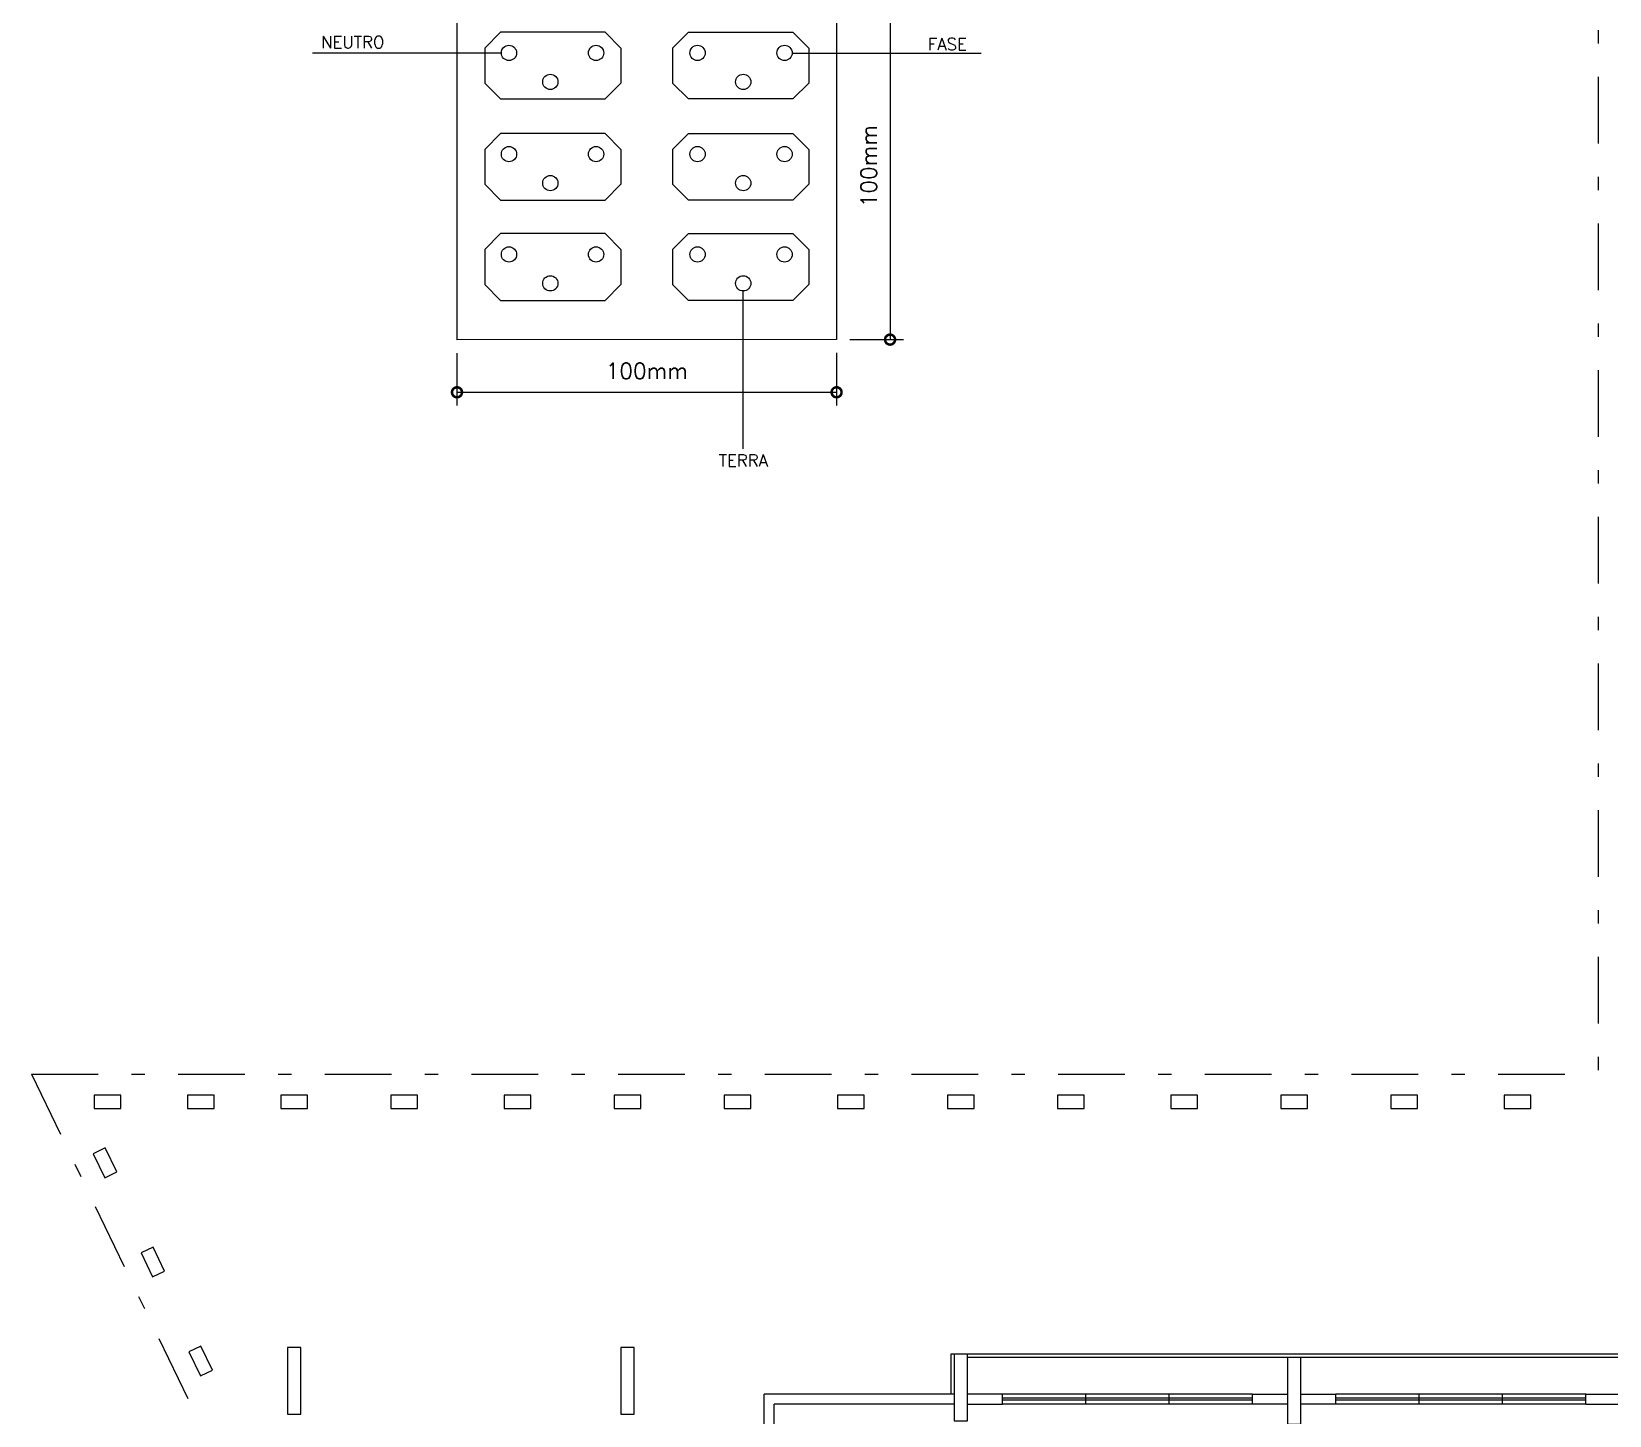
# Model space of a CAD drawing. Extents: x 544 to 914, y -40 to 56.
# Drawn here: x 543.75 to 555.58, y 0.27 to 10.64 of the extents above; entities that cross this region are included whole.
import ezdxf

# ---------------------------------------------------------------- set-up
doc = ezdxf.new("R2010")
doc.units = 0
doc.header["$LTSCALE"] = 0.5
doc.header["$MEASUREMENT"] = 0
doc.linetypes.add('DASHDOT', pattern=[1, 0.5, -0.25, 0, -0.25])
doc.layers.get('0').update_dxf_attribs({"linetype": 'CONTINUOUS'})
doc.layers.get('Defpoints').update_dxf_attribs({"linetype": 'CONTINUOUS'})
for name, color, linetype in [('2', 1, 'CONTINUOUS'), ('A-02', 2, 'CONTINUOUS'), ('A-03', 3, 'CONTINUOUS'), ('A-05', 5, 'CONTINUOUS'), ('EQUIPAMENTOS', 3, 'CONTINUOUS'), ('JANELA', 1, 'CONTINUOUS'), ('SIMBOLOS', 2, 'CONTINUOUS'), ('TEXTO', 7, 'CONTINUOUS')]:
    doc.layers.add(name, color=color, linetype=linetype)
doc.styles.add('ROMANS', font='romans.shx')
doc.styles.get("Standard").update_dxf_attribs({"font": 'simplex.shx'})

# ---------------------------------------------------------------- blocks, each defined once
blk = doc.blocks.new('_DOTSMALL')
at = {"color": 0, "linetype": 'ByBlock', "const_width": 0.5}
blk.add_lwpolyline([(-0.0625, 0, 1), (0.0625, 0, 1)], format="xyb", close=True, dxfattribs=at)

msp = doc.modelspace()

# ---------------------------------------------------------------- linework, layer by layer
at = {"color": 1, "linetype": 'ByBlock'}
for p, q in [((550.185, 10.934), (550.185, 8.334)), ((545.853, 10.484), (547.269, 10.484)), ((549.452, 10.482), (550.868, 10.482)), ((549.081, 8.699), (549.081, 7.515)), ((549.884, 8.334), (550.285, 8.334)), ((546.937, 8.233), (546.937, 7.839)), ((549.784, 8.234), (549.784, 7.839)), ((546.937, 7.939), (549.784, 7.939))]:
    msp.add_line(p, q, dxfattribs=at)
at = {"layer": '2', "color": 6}
for points in [[(544.216, 2.567), (544.416, 2.567), (544.416, 2.667), (544.216, 2.667), (544.216, 2.567)], [(544.916, 2.567), (545.116, 2.567), (545.116, 2.667), (544.916, 2.667), (544.916, 2.567)], [(545.616, 2.567), (545.816, 2.567), (545.816, 2.667), (545.616, 2.667), (545.616, 2.567)], [(546.441, 2.567), (546.641, 2.567), (546.641, 2.667), (546.441, 2.667), (546.441, 2.567)], [(547.291, 2.567), (547.491, 2.567), (547.491, 2.667), (547.291, 2.667), (547.291, 2.567)], [(548.116, 2.567), (548.316, 2.567), (548.316, 2.667), (548.116, 2.667), (548.116, 2.567)], [(548.941, 2.567), (549.141, 2.567), (549.141, 2.667), (548.941, 2.667), (548.941, 2.567)], [(549.791, 2.567), (549.991, 2.567), (549.991, 2.667), (549.791, 2.667), (549.791, 2.567)], [(550.616, 2.567), (550.816, 2.567), (550.816, 2.667), (550.616, 2.667), (550.616, 2.567)], [(551.441, 2.567), (551.641, 2.567), (551.641, 2.667), (551.441, 2.667), (551.441, 2.567)], [(552.291, 2.567), (552.491, 2.567), (552.491, 2.667), (552.291, 2.667), (552.291, 2.567)], [(553.116, 2.567), (553.316, 2.567), (553.316, 2.667), (553.116, 2.667), (553.116, 2.567)], [(553.941, 2.567), (554.141, 2.567), (554.141, 2.667), (553.941, 2.667), (553.941, 2.567)], [(554.791, 2.567), (554.991, 2.567), (554.991, 2.667), (554.791, 2.667), (554.791, 2.567)], [(544.385, 2.091), (544.299, 2.271), (544.208, 2.228), (544.295, 2.048), (544.385, 2.091)], [(544.744, 1.348), (544.657, 1.528), (544.567, 1.485), (544.654, 1.305), (544.744, 1.348)], [(545.102, 0.605), (545.015, 0.785), (544.925, 0.742), (545.012, 0.562), (545.102, 0.605)], [(545.666, 0.274), (545.766, 0.274), (545.766, 0.774), (545.666, 0.774), (545.666, 0.274)], [(548.166, 0.274), (548.266, 0.274), (548.266, 0.774), (548.166, 0.774), (548.166, 0.274)], [(550.666, 0.224), (550.766, 0.224), (550.766, 0.724), (550.666, 0.724), (550.666, 0.224)], [(553.166, 0.199), (553.266, 0.199), (553.266, 0.699), (553.166, 0.699), (553.166, 0.199)]]:
    msp.add_lwpolyline(points, dxfattribs=at)
at = {"layer": 'A-02', "color": 9}
for p, q in [((550.641, 0.724), (550.641, 0.424)), ((556.486, 0.724), (550.641, 0.724)), ((550.666, 0.699), (550.666, 0.424)), ((556.496, 0.699), (550.766, 0.699))]:
    msp.add_line(p, q, dxfattribs=at)
at = {"layer": 'A-03', "color": 9}
for p, q in [((551.654, 0.349), (551.654, 0.424)), ((552.279, 0.349), (552.279, 0.424)), ((554.154, 0.349), (554.154, 0.424)), ((554.779, 0.349), (554.779, 0.424))]:
    msp.add_line(p, q, dxfattribs=at)
at = {"layer": 'A-05', "color": 4}
for p, q in [((550.666, 0.424), (549.241, 0.424)), ((549.241, -1.701), (549.241, 0.424)), ((551.029, 0.424), (550.766, 0.424)), ((551.029, 0.349), (551.029, 0.424)), ((552.904, 0.424), (553.166, 0.424)), ((552.904, 0.349), (552.904, 0.424)), ((553.266, 0.424), (553.529, 0.424)), ((553.529, 0.349), (553.529, 0.424)), ((555.404, 0.349), (555.404, 0.424)), ((555.404, 0.424), (555.666, 0.424)), ((550.666, 0.349), (549.316, 0.349)), ((549.316, -1.701), (549.316, 0.349)), ((550.766, 0.349), (551.029, 0.349)), ((553.166, 0.349), (552.904, 0.349)), ((553.529, 0.349), (553.266, 0.349)), ((555.404, 0.349), (555.666, 0.349))]:
    msp.add_line(p, q, dxfattribs=at)
at = {"layer": 'Defpoints', "color": 0, "linetype": 'ByBlock'}
for p in [(546.937, 8.333), (549.784, 8.334), (549.784, 8.334), (550.185, 8.334), (549.784, 7.939)]:
    msp.add_point(p, dxfattribs=at)
at = {"layer": 'EQUIPAMENTOS'}
for p, q in [((546.937, 10.934, 4.493), (546.937, 8.333, 4.493)), ((549.784, 10.934), (549.784, 8.334)), ((547.264, 10.64), (547.145, 10.52)), ((548.048, 10.64), (548.167, 10.52)), ((548.673, 10.64), (548.554, 10.52)), ((549.457, 10.64), (549.576, 10.52)), ((547.145, 10.52), (547.145, 10.258)), ((548.167, 10.52), (548.167, 10.258)), ((548.554, 10.52), (548.554, 10.258)), ((549.576, 10.52), (549.576, 10.258)), ((547.264, 10.139), (547.145, 10.258)), ((548.048, 10.139), (548.167, 10.258)), ((548.673, 10.139), (548.554, 10.258)), ((549.457, 10.139), (549.576, 10.258)), ((547.264, 9.881), (547.145, 9.761)), ((548.048, 9.881), (548.167, 9.761)), ((548.673, 9.881), (548.554, 9.761)), ((549.457, 9.881), (549.576, 9.761)), ((547.145, 9.761), (547.145, 9.499)), ((548.167, 9.761), (548.167, 9.499)), ((548.554, 9.761), (548.554, 9.499)), ((549.576, 9.761), (549.576, 9.499)), ((547.264, 9.38), (547.145, 9.499)), ((548.048, 9.38), (548.167, 9.499)), ((548.673, 9.38), (548.554, 9.499)), ((549.457, 9.38), (549.576, 9.499)), ((547.264, 9.129), (547.145, 9.009)), ((548.048, 9.129), (548.167, 9.009)), ((548.673, 9.129), (548.554, 9.009)), ((549.457, 9.129), (549.576, 9.009)), ((547.145, 9.009), (547.145, 8.748)), ((548.167, 9.009), (548.167, 8.748)), ((548.554, 9.009), (548.554, 8.748)), ((549.576, 9.009), (549.576, 8.748)), ((547.264, 8.628), (547.145, 8.748)), ((548.048, 8.628), (548.167, 8.748)), ((548.673, 8.628), (548.554, 8.748)), ((549.457, 8.628), (549.576, 8.748)), ((549.784, 8.334), (546.937, 8.333))]:
    msp.add_line(p, q, dxfattribs=at)
for points in [[(548.048, 10.64), (547.264, 10.64)], [(548.673, 10.64), (549.457, 10.64)], [(547.264, 10.139), (548.048, 10.139)], [(549.457, 10.139), (548.673, 10.139)], [(548.048, 9.881), (547.264, 9.881)], [(548.673, 9.881), (549.457, 9.881)], [(547.264, 9.38), (548.048, 9.38)], [(549.457, 9.38), (548.673, 9.38)], [(548.048, 9.129), (547.264, 9.129)], [(548.673, 9.129), (549.457, 9.129)], [(547.264, 8.628), (548.048, 8.628)], [(549.457, 8.628), (548.673, 8.628)]]:
    msp.add_lwpolyline(points, dxfattribs=at)
for centre in [(547.327, 10.484), (547.98, 10.484), (548.741, 10.484), (549.394, 10.484), (547.637, 10.267), (549.084, 10.267), (547.327, 9.725), (547.98, 9.725), (548.741, 9.725), (549.394, 9.725), (547.637, 9.508), (549.084, 9.508), (547.327, 8.973), (547.98, 8.973), (548.741, 8.973), (549.394, 8.973), (547.637, 8.756), (549.084, 8.756)]:
    msp.add_circle(centre, 0.0573, dxfattribs=at)
at = {"layer": 'JANELA', "color": 9}
for p, q in [((552.904, 0.424), (551.029, 0.424)), ((552.904, 0.394), (551.029, 0.394)), ((552.904, 0.379), (551.029, 0.379)), ((555.404, 0.424), (553.529, 0.424)), ((555.404, 0.394), (553.529, 0.394)), ((555.404, 0.379), (553.529, 0.379)), ((552.904, 0.349), (551.029, 0.349)), ((555.404, 0.349), (553.529, 0.349))]:
    msp.add_line(p, q, dxfattribs=at)
at = {"layer": 'SIMBOLOS', "color": 9, "linetype": 'DASHDOT', "ltscale": 2}
for p, q in [((555.495, 24.604), (555.495, 2.824)), ((543.746, 2.824), (555.495, 2.824)), ((543.746, 2.824), (550.616, -11.426))]:
    msp.add_line(p, q, dxfattribs=at)

# ---------------------------------------------------------------- block references
at = {"color": 1, "linetype": 'ByBlock'}
for p, xscale, yscale, zscale, rotation in [((550.185, 8.334), 0.1499999999996362, 0.1499999999996362, 0.1499999999996362, 270), ((546.937, 7.939), 0.1500000000014552, 0.1500000000014552, 0.1500000000014552, 180)]:
    msp.add_blockref('_DOTSMALL', p, dxfattribs=dict(at, xscale=xscale, yscale=yscale, zscale=zscale, rotation=rotation))
at = {"color": 1, "linetype": 'ByBlock', "xscale": 0.1500000000014552, "yscale": 0.1500000000014552, "zscale": 0.1500000000014552}
msp.add_blockref('_DOTSMALL', (549.784, 7.939), dxfattribs=at)

# ---------------------------------------------------------------- texts
at = {"color": 3, "linetype": 'ByBlock', "insert": (550.025, 9.634), "char_height": 0.12, "attachment_point": 5, "rotation": 90}
msp.add_mtext('100mm', dxfattribs=at)
at = {"color": 3, "linetype": 'ByBlock', "insert": (548.36, 8.099), "char_height": 0.12, "attachment_point": 5}
msp.add_mtext('100mm', dxfattribs=at)
at = {"layer": 'TEXTO', "color": 250, "style": 'ROMANS'}
for s, p in [('NEUTRO', (545.918, 10.52)), ('FASE', (550.469, 10.505)), ('TERRA', (548.9, 7.382))]:
    msp.add_text(s, height=0.0907, dxfattribs=at).set_placement(p)

doc.saveas('drawing.dxf')
